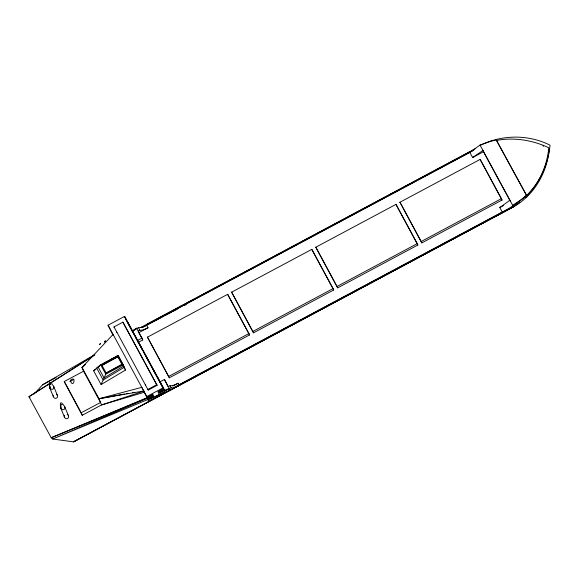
<?xml version="1.0" encoding="UTF-8"?>
<svg xmlns="http://www.w3.org/2000/svg" width="579" height="579" viewBox="0 0 579 579"><rect width="100%" height="100%" fill="white"/><g stroke="black" fill="none" stroke-linecap="round" stroke-linejoin="round"><path stroke-width="0.87" d="M549.254 148.846C547.169 172.325 534.316 195.297 513.378 206.884L73.504 441.864L52.675 439.012L51.22 437.746L28.95 396.716L94.905 354.724M118.022 356.179L118.13 355.426L100.666 364.756L93.588 370.719L101.101 384.557L125.534 370.024L118.13 355.426M49.664 385.918L49.685 387.72L53.377 396.673M60.715 406.284L60.737 408.079L64.428 417.032M64.407 415.237L64.269 416.424A2.989 2.895 -22.4 0 0 65.123 418.089C66.433 419.58 69.039 418.32 68.604 416.359A2.989 2.895 -22.4 0 0 68.163 415.179M101.101 384.557L105.776 374.172L123.24 364.835M525.681 197.367L526.376 196.542M34.045 394.031L42.549 384.818L94.623 354.739M144.048 391.057L101.557 404.945L82.232 415.273L81.205 412.784L100.529 402.456L83.571 371.211L82.03 367.477L113.079 334.423M496.5 140.444L526.637 195.579C539.599 183.044 547.075 165.565 548.798 147.739C532.629 140.147 514.138 137.1 496.5 140.444L496.312 139.995L490.739 141.276L480.027 145.061L469.851 152.393L472.63 157.51L483.443 151.734L482.806 150.178M526.955 195.926L529.293 193.473M144.562 392.2L101.557 404.945L98.995 398.728L82.03 367.477L85.359 364.481M496.312 139.995L526.449 195.123L522.164 198.93L512.741 205.328L513.378 206.884L73.504 441.864L513.175 206.942L519.761 202.426M512.618 207.101L514.572 205.704M472.63 157.51L482.937 150.504M480.165 145.387C501.667 134.56 528.591 134.248 550.05 145.213C548.545 159.804 543.551 174.127 534.88 186.018C526.803 197.837 514.109 204.821 502.565 212.659L499.786 207.543L509.961 200.218M82.03 367.477L83.521 366.478M132.953 330.949L138.439 327.569A8.743 2.164 -28.5 0 0 146.596 325.116L148.021 327.743L138.794 332.672L142.752 339.967L138.272 342.355L137.505 340.495L141.985 338.1L136.601 328.184L132.055 331.079M93.154 356.071L28.95 396.716L29.92 397.556M132.902 330.906L136.601 328.184M93.588 370.719L95.875 369.351M99.581 366.044L98.075 366.934L104.068 377.971L123.74 365.971L118.109 355.593L104.09 363.366M99.002 366.731L96.686 368.106L103.149 380.012L124.304 367.252L118.08 355.774L110.546 359.87M112.948 335.082L108.07 325.195L124.594 316.373L163.314 387.72L164.856 391.455L148.333 400.284L141.79 387.322L98.995 398.728L143.324 391.057M114.012 326.911L122.9 322.163L157.09 385.332L148.21 390.08L114.012 326.911L114.295 327.584M140.907 327.432L475.004 148.89M141.978 327.576L473.716 150.33M138.157 331.116L139.872 330.204A8.743 2.164 -28.5 0 0 148.021 327.743M42.549 384.818L56.083 377.58M82.232 415.273L64.247 381.532L83.571 371.211M147.471 337.159L227.634 294.327L248.927 333.562L249.506 334.973L169.343 377.805L147.471 337.159L169.343 377.805M231.636 292.185L311.799 249.354L333.091 288.588L333.678 289.999L253.515 332.831L231.636 292.185L253.515 332.831M315.808 247.211L395.971 204.38L417.264 243.614L417.843 245.026L337.68 287.857L315.808 247.211L337.68 287.857M399.973 202.237L480.136 159.406L501.428 198.64L502.015 200.059L421.852 242.891L399.973 202.237L421.852 242.891M69.907 381.547L73.772 379.484M101.94 365.24L117.841 356.744L122.046 364.531L106.138 373.028L102.013 365.421L117.841 356.744M121.974 364.35L106.138 373.028M168.764 376.386L248.927 333.562M252.929 331.42L333.091 288.588M337.101 286.446L417.264 243.614M421.266 241.472L501.428 198.64M159.956 381.858L164.436 379.469L169.437 388.755L171.152 387.836A8.743 2.164 -28.5 0 0 179.302 385.382L178.137 383.233A8.743 2.164 -28.5 0 1 169.987 385.686L168.272 386.606M156.815 384.659L147.935 389.406L148.21 390.08M499.786 207.543L503.65 205.48M148.333 400.284L146.791 396.543L163.314 387.72M147.153 397.411L152.914 394.328L153.167 394.936L147.399 398.019M163.669 388.581L157.908 391.665L158.161 392.272L163.922 389.189L162.279 386.012L162.525 386.62M147.659 398.649L153.428 395.573L153.674 396.181L147.913 399.257M164.436 390.434L158.668 393.51L158.422 392.902L164.183 389.819L162.786 387.25L163.039 387.858M172.752 386.106L178.137 383.233M173.62 387.706L507.718 209.157M142.166 327.533L162.974 316.67M164.574 315.83L171.775 312.074M173.374 311.234L177.377 309.143M184.571 305.386L186.177 304.547M147.906 398.019L52.675 439.012L148.427 399.293M164.465 390.89L169.437 388.755L164.436 390.825M147.688 397.476L51.22 437.746L146.957 398.07M164.32 390.536L169.307 388.451L170.074 390.311L150.924 398.258M98.995 398.728L124.521 394.038M126.287 393.713L128.046 393.387M132.446 392.576L134.212 392.258M52.508 385.013L53.007 385.382A2.989 2.895 -22.4 0 1 53.869 387.047C54.383 389.776 50.293 390.203 49.685 387.72A160.159 38.706 -8.3 0 1 49.389 383.957L49.461 382.784A0.782 0.753 -22.4 0 1 50.091 382.473L50.8 382.762A1.303 1.267 -22.4 0 1 51.169 383.486L50.988 384.224A0.782 0.753 -22.4 0 1 50.359 384.536L49.389 383.957M49.852 386.62L49.866 386.627A156.164 31.078 -60.1 0 0 50.387 388.77A155.382 30.028 -62.3 0 1 49.852 386.62A156.308 31.107 -60.1 0 1 49.548 384.166M63.56 405.372L64.059 405.741A2.989 2.895 -22.4 0 1 64.913 407.406C65.434 410.135 61.345 410.569 60.737 408.079A160.159 38.706 -8.3 0 1 60.44 404.316L60.513 403.143A0.782 0.753 -22.4 0 1 61.135 402.832L61.844 403.122A1.303 1.267 -22.4 0 1 62.221 403.853L62.04 404.583A0.782 0.753 -22.4 0 1 61.41 404.895L60.44 404.316M67.251 414.325L67.75 414.694M62.879 404.062L63.4 404.67M52.016 383.92L52.349 384.311M480.027 145.061L512.871 205.654M483.443 151.734L510.171 200.971M502.015 200.059L480.136 159.406M417.843 245.026L395.971 204.38M333.678 289.999L311.799 249.354M249.506 334.973L227.634 294.327M138.439 327.569L139.872 330.204M169.987 385.686L171.152 387.836M168.084 386.642L164.436 379.469M124.948 317.234L126.598 320.419L126.345 319.811M134.48 334.792L127.112 321.222L127.366 321.83M125.462 318.479L126.859 321.048M131.874 330.291L133.821 333.88M138.461 342.428L135.341 336.681L135.595 337.289M139.199 343.788L142.709 350.252M143.447 351.619L146.567 357.359M150.033 363.75L146.914 358.01L147.167 358.618M155.027 372.948L158.139 378.688M161.613 385.078L158.494 379.339L158.747 379.947M126.063 319.731L126.758 321.012M128.263 323.791L131.382 329.531L127.626 322.46L127.872 323.068M131.737 330.182L134.849 335.921M135.168 336.754L142.955 350.86L142.195 349.014M143.31 351.511L146.429 357.25M146.748 357.967L164.856 391.455M157.09 385.332L122.9 322.163M108.07 325.195L146.791 396.543M118.434 356.954L119.274 358.488M120.106 360.029L122.191 363.873M123.03 365.407L125.534 370.024M100.666 364.756L105.776 374.172M64.247 381.532L81.205 412.784M543.109 145.293L543.558 146.393M526.449 195.123L526.637 195.579M502.102 212.804L501.921 212.377L497.687 214.643L497.86 215.07M497.216 215.417L497.035 214.99L492.801 217.248L492.975 217.682M492.331 218.03L492.15 217.595L487.916 219.861L488.09 220.295M487.446 220.635L487.265 220.208L483.031 222.474L483.204 222.901M482.56 223.248L482.379 222.821L478.145 225.079L478.319 225.513M477.675 225.861L477.494 225.426L473.26 227.692L473.434 228.126M472.79 228.466L472.609 228.039L468.375 230.304L468.549 230.732M467.904 231.079L467.723 230.652L463.489 232.91L463.663 233.344M463.019 233.692L462.838 233.257L458.604 235.523L458.778 235.957M458.134 236.297L457.953 235.87L453.719 238.135L453.893 238.562M453.248 238.91L453.067 238.483L448.834 240.741L449.007 241.175M448.363 241.523L448.182 241.088L443.948 243.354L444.122 243.788M443.478 244.128L443.297 243.701L439.063 245.966L439.237 246.393M438.593 246.741L438.412 246.314L434.178 248.572L434.351 249.006M433.707 249.354L433.526 248.919L429.292 251.185L429.466 251.619M428.822 251.959L428.641 251.532L424.407 253.797L424.581 254.224M423.937 254.572L423.756 254.145L419.522 256.403L419.695 256.837M419.051 257.185L418.87 256.75L414.636 259.016L414.81 259.45M414.166 259.79L413.985 259.363L409.751 261.628L409.925 262.055M409.281 262.403L409.1 261.969L404.866 264.234L405.039 264.668M404.395 265.016L404.214 264.581L399.98 266.847L400.154 267.281M399.51 267.621L399.329 267.194L395.095 269.459L395.269 269.886M394.625 270.234L394.444 269.8L390.21 272.065L390.384 272.499M389.739 272.847L389.558 272.412L385.325 274.678L385.498 275.112M384.854 275.452L384.673 275.025L380.439 277.29L380.613 277.717M379.969 278.065L379.788 277.631L375.554 279.896L375.728 280.33M375.083 280.677L374.902 280.243L370.669 282.509L370.842 282.936M370.198 283.283L370.017 282.856L365.783 285.121L365.957 285.548M365.313 285.896L365.132 285.461L360.898 287.727L361.072 288.161M360.428 288.508L360.247 288.074L356.013 290.34L356.186 290.767M355.542 291.114L355.361 290.687L351.127 292.952L351.301 293.379M350.657 293.727L350.476 293.292L346.242 295.558L346.416 295.992M345.772 296.339L345.591 295.905L341.357 298.171L341.53 298.598M340.886 298.945L340.705 298.518L336.464 300.783L336.645 301.21M336.001 301.558L335.82 301.123L331.579 303.389L331.76 303.823M331.116 304.17L330.935 303.736L326.694 306.002L326.874 306.429M326.23 306.776L326.049 306.349L321.808 308.614L321.989 309.041M321.345 309.389L321.164 308.954L316.923 311.22L317.104 311.654M316.46 312.001L316.279 311.567L312.038 313.832L312.219 314.259M311.574 314.607L311.393 314.18L307.152 316.445L307.333 316.872M306.689 317.22L306.508 316.785L302.267 319.051L302.448 319.485M301.804 319.832L301.623 319.398L297.382 321.663L297.563 322.09M296.918 322.438L296.738 322.011L292.496 324.276L292.677 324.703M292.033 325.051L291.852 324.616L287.611 326.882L287.792 327.316M287.141 327.663L286.967 327.229L282.726 329.494L282.907 329.921M282.255 330.269L282.082 329.842L277.84 332.1L278.021 332.534M277.37 332.882L277.196 332.447L272.955 334.713L273.136 335.147M272.485 335.487L272.311 335.06L268.07 337.325L268.251 337.752M267.599 338.1L267.426 337.673L263.184 339.931L263.365 340.365M262.714 340.713L262.54 340.278L258.299 342.544L258.48 342.978M257.829 343.318L257.655 342.891L253.414 345.156L253.595 345.583M252.943 345.931L252.77 345.504L248.529 347.762L248.709 348.196M248.058 348.544L247.884 348.109L243.643 350.375L243.824 350.809M243.173 351.149L242.999 350.722L238.758 352.987L238.939 353.414M238.287 353.762L238.114 353.335L233.873 355.593L234.054 356.027M233.402 356.375L233.228 355.94L228.987 358.206L229.168 358.64M228.517 358.98L228.343 358.553L224.102 360.818L224.283 361.245M223.632 361.593L223.458 361.166L219.217 363.424L219.398 363.858M218.746 364.205L218.572 363.771L214.331 366.037L214.512 366.471M213.861 366.811L213.687 366.384L209.446 368.649L209.627 369.076M208.976 369.424L208.802 368.997L204.561 371.255L204.742 371.689M204.09 372.036L203.917 371.602L199.675 373.868L199.856 374.302M199.205 374.642L199.031 374.215L194.79 376.48L194.971 376.907M194.32 377.255L194.146 376.828L189.905 379.086L190.086 379.52M189.434 379.867L189.261 379.433L185.019 381.699L185.2 382.133M184.549 382.473L184.375 382.046L180.134 384.311L180.315 384.738M161.49 384.557L161.736 385.165L134.827 335.444L135.081 336.052M161.997 385.802L162.25 386.41M141.985 338.1L142.752 339.967M157.98 378.101L158.233 378.709M157.633 377.45L157.879 378.058M154.123 370.987L154.376 371.595M154.636 372.232L154.882 372.84M153.768 370.343L154.021 370.951M154.535 372.188L150.779 365.117L151.025 365.725M150.265 363.88L150.518 364.488M149.91 363.228L150.164 363.836M150.424 364.473L150.678 365.081M146.407 356.773L146.661 357.381M138.338 341.899L139.452 344.396M130.622 327.685L130.868 328.293M124.594 316.373L125.715 319.087M145.329 384.608L145.604 385.281M116.618 331.709L116.9 332.382M64.761 406.798L68.452 415.751M53.709 386.432L57.401 395.385M53.21 395.45L53.217 396.058A2.989 2.895 -22.4 0 0 54.071 397.722C55.381 399.213 57.987 397.961 57.553 396A2.989 2.895 -22.4 0 0 56.699 394.335M61.439 409.136A156.236 31.092 -60.1 0 1 60.6 404.526M70.334 380.381C73.207 389.884 76.985 374.461 70.334 380.381M100.326 343.463L99.697 344.664L100.326 343.463M105.269 340.821L104.64 342.023L105.269 340.821M151.662 321.779L147.428 324.045L147.602 324.472L151.843 322.206L151.662 321.779M156.547 319.167L152.313 321.432L152.494 321.859L156.728 319.601L156.547 319.167M161.432 316.554L157.198 318.819L157.379 319.253L161.613 316.988L161.432 316.554M166.318 313.948L162.084 316.214L162.265 316.641L166.499 314.375L166.318 313.948M171.203 311.336L166.969 313.601L167.15 314.028L171.384 311.77L171.203 311.336M176.096 308.723L171.854 310.988L172.035 311.422L176.269 309.157L176.096 308.723M180.981 306.117L176.74 308.383L176.921 308.81L181.155 306.544L180.981 306.117M185.866 303.505L181.625 305.77L181.806 306.197L186.04 303.939L185.866 303.505M190.752 300.892L186.51 303.157L186.691 303.591L190.925 301.326L190.752 300.892M195.637 298.286L191.396 300.552L191.577 300.979L195.811 298.713L195.637 298.286M200.522 295.674L196.281 297.939L196.462 298.366L200.696 296.108L200.522 295.674M205.407 293.061L201.166 295.326L201.347 295.76L205.581 293.495L205.407 293.061M210.293 290.455L206.052 292.721L206.233 293.148L210.466 290.882L210.293 290.455M215.178 287.843L210.937 290.108L211.118 290.535L215.352 288.277L215.178 287.843M220.063 285.23L215.822 287.495L216.003 287.929L220.237 285.664L220.063 285.23M224.949 282.624L220.708 284.89L220.888 285.317L225.122 283.051L224.949 282.624M229.834 280.012L225.593 282.277L225.774 282.704L230.008 280.446L229.834 280.012M234.719 277.399L230.478 279.664L230.659 280.098L234.893 277.833L234.719 277.399M239.605 274.793L235.363 277.059L235.544 277.486L239.778 275.22L239.605 274.793M244.49 272.181L240.249 274.446L240.43 274.88L244.664 272.615L244.49 272.181M249.375 269.568L245.134 271.833L245.315 272.268L249.549 270.002L249.375 269.568M254.261 266.962L250.019 269.228L250.2 269.655L254.434 267.389L254.261 266.962M259.146 264.35L254.905 266.615L255.086 267.049L259.32 264.784L259.146 264.35M264.031 261.744L259.79 264.002L259.971 264.437L264.205 262.171L264.031 261.744M268.917 259.131L264.675 261.397L264.856 261.824L269.09 259.558L268.917 259.131M273.802 256.519L269.561 258.784L269.742 259.218L273.976 256.953L273.802 256.519M278.687 253.913L274.446 256.171L274.627 256.606L278.861 254.34L278.687 253.913M283.572 251.3L279.331 253.566L279.512 253.993L283.746 251.727L283.572 251.3M288.458 248.688L284.217 250.953L284.398 251.387L288.632 249.122L288.458 248.688M293.343 246.082L289.102 248.34L289.283 248.775L293.517 246.509L293.343 246.082M298.228 243.469L293.987 245.735L294.168 246.162L298.402 243.897L298.228 243.469M303.114 240.857L298.873 243.122L299.053 243.556L303.287 241.291L303.114 240.857M307.999 238.251L303.758 240.509L303.939 240.944L308.173 238.678L307.999 238.251M312.884 235.639L308.643 237.904L308.824 238.331L313.058 236.066L312.884 235.639M317.77 233.026L313.529 235.291L313.709 235.725L317.943 233.46L317.77 233.026M322.655 230.42L318.414 232.678L318.595 233.113L322.829 230.847L322.655 230.42M327.54 227.808L323.299 230.073L323.48 230.5L327.714 228.235L327.54 227.808M332.426 225.195L328.184 227.46L328.365 227.894L332.599 225.629L332.426 225.195M337.311 222.589L333.07 224.847L333.251 225.282L337.485 223.016L337.311 222.589M342.196 219.977L337.955 222.242L338.136 222.669L342.37 220.404L342.196 219.977M347.082 217.364L342.84 219.629L343.021 220.063L347.255 217.798L347.082 217.364M351.967 214.758L347.726 217.016L347.907 217.451L352.141 215.185L351.967 214.758M356.852 212.146L352.611 214.411L352.792 214.838L357.026 212.58L356.852 212.146M361.737 209.533L357.496 211.798L357.677 212.232L361.911 209.967L361.737 209.533M366.623 206.927L362.382 209.193L362.563 209.62L366.797 207.354L366.623 206.927M371.508 204.315L367.267 206.58L367.448 207.007L371.682 204.749L371.508 204.315M376.393 201.702L372.152 203.967L372.333 204.401L376.567 202.136L376.393 201.702M381.279 199.096L377.038 201.362L377.219 201.789L381.452 199.523L381.279 199.096M386.164 196.484L381.923 198.749L382.104 199.176L386.338 196.918L386.164 196.484M391.049 193.871L386.808 196.136L386.989 196.571L391.223 194.305L391.049 193.871M395.935 191.265L391.694 193.531L391.874 193.958L396.108 191.692L395.935 191.265M400.82 188.653L396.579 190.918L396.76 191.345L400.994 189.087L400.82 188.653M405.705 186.04L401.464 188.305L401.645 188.74L405.879 186.474L405.705 186.04M410.591 183.434L406.349 185.7L406.53 186.127L410.764 183.861L410.591 183.434M415.476 180.822L411.235 183.087L411.416 183.514L415.65 181.256L415.476 180.822M420.361 178.209L416.12 180.474L416.301 180.909L420.535 178.643L420.361 178.209M425.247 175.603L421.005 177.869L421.186 178.296L425.42 176.03L425.247 175.603M430.132 172.991L425.891 175.256L426.072 175.683L430.306 173.425L430.132 172.991M435.017 170.378L430.776 172.643L430.957 173.078L435.191 170.812L435.017 170.378M439.902 167.772L435.661 170.038L435.842 170.465L440.076 168.2L439.902 167.772M444.788 165.16L440.547 167.425L440.728 167.852L444.961 165.594L444.788 165.16M449.673 162.547L445.432 164.812L445.613 165.247L449.847 162.981L449.673 162.547M454.558 159.942L450.317 162.207L450.498 162.634L454.732 160.369L454.558 159.942M459.444 157.329L455.203 159.594L455.384 160.028L459.617 157.763L459.444 157.329M464.329 154.716L460.088 156.981L460.269 157.416L464.503 155.15L464.329 154.716M469.214 152.111L464.973 154.376L465.154 154.803L469.388 152.538L469.214 152.111"/></g></svg>
